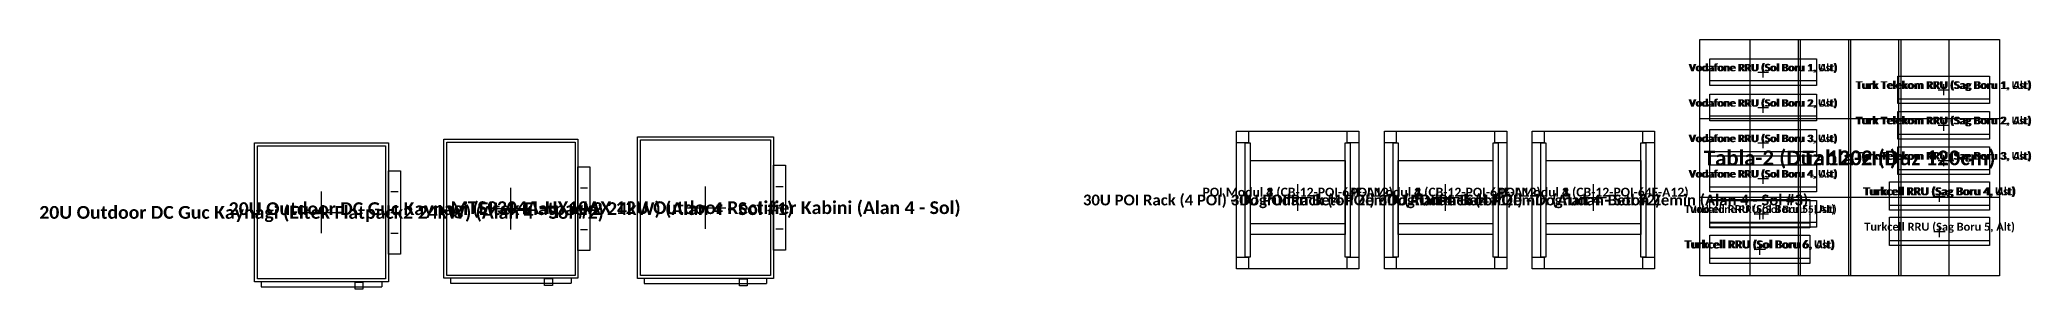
# Model space of a CAD drawing. Header units: metres. Extents: x -25 to 25, y -60.4 to 24.9.
# Drawn here: x -22.28 to -12.18, y -60.32 to -59.06 of the extents above; entities that cross this region are included whole.
import ezdxf
from ezdxf.enums import TextEntityAlignment as Align

# ---------------------------------------------------------------- set-up
doc = ezdxf.new("R2010")
doc.units = ezdxf.units.M
for name, color, linetype in [('BLOK_OZEL_PLATFORM', 140, 'CONTINUOUS'), ('EKP_POI_MODULLERI', 40, 'CONTINUOUS'), ('EKP_POI_TASIYICI_SASE', 30, 'CONTINUOUS'), ('EKP_RECTIFIER_ELTEK_20U', 3, 'CONTINUOUS'), ('EKP_RECTIFIER_MTS9304A', 94, 'CONTINUOUS'), ('EKP_TURK_TELEKOM_RRU', 4, 'CONTINUOUS'), ('EKP_TURKCELL_RRU', 5, 'CONTINUOUS'), ('EKP_VODAFONE_RRU', 1, 'CONTINUOUS')]:
    doc.layers.add(name, color=color, linetype=linetype)
doc.styles.get("Standard").update_dxf_attribs({"font": 'calibrib.ttf'})

msp = doc.modelspace()

# ---------------------------------------------------------------- linework, layer by layer
at = {"layer": 'BLOK_OZEL_PLATFORM'}
for p, q in [((-13.605, -60.256), (-13.605, -59.055)), ((-13.35, -60.256), (-13.35, -59.055)), ((-13.105, -60.256), (-13.105, -59.055)), ((-13.095, -60.256), (-13.095, -59.055)), ((-12.85, -60.256), (-12.85, -59.055)), ((-12.595, -60.256), (-12.595, -59.055)), ((-13.86, -59.455), (-12.84, -59.455)), ((-13.36, -59.455), (-12.34, -59.455)), ((-13.86, -59.856), (-12.84, -59.856)), ((-13.36, -59.856), (-12.34, -59.856))]:
    msp.add_line(p, q, dxfattribs=at)
for points in [[(-13.86, -60.256), (-13.86, -59.055), (-12.84, -59.055), (-12.84, -60.256)], [(-13.36, -60.256), (-13.36, -59.055), (-12.34, -59.055), (-12.34, -60.256)]]:
    msp.add_lwpolyline(points, close=True, dxfattribs=at)
at = {"layer": 'EKP_POI_MODULLERI'}
for p, q in [((-15.9, -59.925), (-15.9, -59.79)), ((-15.9, -59.925), (-15.9, -59.79)), ((-15.9, -59.925), (-15.9, -59.79)), ((-15.9, -59.925), (-15.9, -59.79)), ((-15.15, -59.925), (-15.15, -59.79)), ((-15.15, -59.925), (-15.15, -59.79)), ((-15.15, -59.925), (-15.15, -59.79)), ((-15.15, -59.925), (-15.15, -59.79)), ((-14.4, -59.925), (-14.4, -59.79)), ((-14.4, -59.925), (-14.4, -59.79)), ((-14.4, -59.925), (-14.4, -59.79)), ((-14.4, -59.925), (-14.4, -59.79)), ((-15.967, -59.857), (-15.833, -59.857)), ((-15.967, -59.857), (-15.833, -59.857)), ((-15.967, -59.857), (-15.833, -59.857)), ((-15.967, -59.857), (-15.833, -59.857)), ((-15.217, -59.857), (-15.083, -59.857)), ((-15.217, -59.857), (-15.083, -59.857)), ((-15.217, -59.857), (-15.083, -59.857)), ((-15.217, -59.857), (-15.083, -59.857)), ((-14.467, -59.857), (-14.333, -59.857)), ((-14.467, -59.857), (-14.333, -59.857)), ((-14.467, -59.857), (-14.333, -59.857)), ((-14.467, -59.857), (-14.333, -59.857)), ((-16.14, -59.989), (-15.66, -59.989)), ((-16.14, -59.989), (-15.66, -59.989)), ((-16.14, -59.989), (-15.66, -59.989)), ((-16.14, -59.989), (-15.66, -59.989)), ((-15.39, -59.989), (-14.91, -59.989)), ((-15.39, -59.989), (-14.91, -59.989)), ((-15.39, -59.989), (-14.91, -59.989)), ((-15.39, -59.989), (-14.91, -59.989)), ((-14.64, -59.989), (-14.16, -59.989)), ((-14.64, -59.989), (-14.16, -59.989)), ((-14.64, -59.989), (-14.16, -59.989)), ((-14.64, -59.989), (-14.16, -59.989))]:
    msp.add_line(p, q, dxfattribs=at)
for points in [[(-16.14, -60.045), (-16.14, -59.67), (-15.66, -59.67), (-15.66, -60.045)], [(-16.14, -60.045), (-16.14, -59.67), (-15.66, -59.67), (-15.66, -60.045)], [(-16.14, -60.045), (-16.14, -59.67), (-15.66, -59.67), (-15.66, -60.045)], [(-16.14, -60.045), (-16.14, -59.67), (-15.66, -59.67), (-15.66, -60.045)], [(-15.39, -60.045), (-15.39, -59.67), (-14.91, -59.67), (-14.91, -60.045)], [(-15.39, -60.045), (-15.39, -59.67), (-14.91, -59.67), (-14.91, -60.045)], [(-15.39, -60.045), (-15.39, -59.67), (-14.91, -59.67), (-14.91, -60.045)], [(-15.39, -60.045), (-15.39, -59.67), (-14.91, -59.67), (-14.91, -60.045)], [(-14.64, -60.045), (-14.64, -59.67), (-14.16, -59.67), (-14.16, -60.045)], [(-14.64, -60.045), (-14.64, -59.67), (-14.16, -59.67), (-14.16, -60.045)], [(-14.64, -60.045), (-14.64, -59.67), (-14.16, -59.67), (-14.16, -60.045)], [(-14.64, -60.045), (-14.64, -59.67), (-14.16, -59.67), (-14.16, -60.045)]]:
    msp.add_lwpolyline(points, close=True, dxfattribs=at)
at = {"layer": 'EKP_POI_TASIYICI_SASE'}
for points in [[(-16.21, -60.22), (-16.21, -59.52), (-15.59, -59.52), (-15.59, -60.22)], [(-16.21, -59.58), (-16.21, -59.52), (-16.15, -59.52), (-16.15, -59.58)], [(-16.166, -60.16), (-16.166, -59.58), (-16.141, -59.58), (-16.141, -60.16)], [(-15.659, -60.16), (-15.659, -59.58), (-15.634, -59.58), (-15.634, -60.16)], [(-15.65, -59.58), (-15.65, -59.52), (-15.59, -59.52), (-15.59, -59.58)], [(-15.46, -60.22), (-15.46, -59.52), (-14.84, -59.52), (-14.84, -60.22)], [(-15.46, -59.58), (-15.46, -59.52), (-15.4, -59.52), (-15.4, -59.58)], [(-15.416, -60.16), (-15.416, -59.58), (-15.391, -59.58), (-15.391, -60.16)], [(-14.909, -60.16), (-14.909, -59.58), (-14.884, -59.58), (-14.884, -60.16)], [(-14.9, -59.58), (-14.9, -59.52), (-14.84, -59.52), (-14.84, -59.58)], [(-14.71, -60.22), (-14.71, -59.52), (-14.09, -59.52), (-14.09, -60.22)], [(-14.71, -59.58), (-14.71, -59.52), (-14.65, -59.52), (-14.65, -59.58)], [(-14.666, -60.16), (-14.666, -59.58), (-14.641, -59.58), (-14.641, -60.16)], [(-14.159, -60.16), (-14.159, -59.58), (-14.134, -59.58), (-14.134, -60.16)], [(-14.15, -59.58), (-14.15, -59.52), (-14.09, -59.52), (-14.09, -59.58)], [(-16.21, -60.22), (-16.21, -60.16), (-16.15, -60.16), (-16.15, -60.22)], [(-15.65, -60.22), (-15.65, -60.16), (-15.59, -60.16), (-15.59, -60.22)], [(-15.46, -60.22), (-15.46, -60.16), (-15.4, -60.16), (-15.4, -60.22)], [(-14.9, -60.22), (-14.9, -60.16), (-14.84, -60.16), (-14.84, -60.22)], [(-14.71, -60.22), (-14.71, -60.16), (-14.65, -60.16), (-14.65, -60.22)], [(-14.15, -60.22), (-14.15, -60.16), (-14.09, -60.16), (-14.09, -60.22)]]:
    msp.add_lwpolyline(points, close=True, dxfattribs=at)
at = {"layer": 'EKP_RECTIFIER_ELTEK_20U'}
for p, q in [((-20.852, -60.039), (-20.852, -59.827)), ((-20.5, -59.827), (-20.464, -59.827)), ((-19.891, -60.02), (-19.891, -59.808)), ((-19.539, -59.808), (-19.503, -59.808)), ((-20.954, -59.933), (-20.75, -59.933)), ((-20.5, -59.933), (-20.464, -59.933)), ((-19.993, -59.914), (-19.789, -59.914)), ((-19.539, -59.914), (-19.503, -59.914)), ((-20.5, -60.039), (-20.464, -60.039)), ((-19.539, -60.02), (-19.503, -60.02)), ((-21.158, -60.286), (-21.158, -60.311)), ((-20.546, -60.286), (-20.546, -60.311)), ((-20.197, -60.268), (-20.197, -60.293)), ((-20.197, -60.293), (-19.585, -60.293)), ((-19.585, -60.268), (-19.585, -60.293)), ((-21.158, -60.311), (-20.546, -60.311))]:
    msp.add_line(p, q, dxfattribs=at)
for points in [[(-21.192, -60.286), (-21.192, -59.579), (-20.512, -59.579), (-20.512, -60.286)], [(-21.177, -60.271), (-21.177, -59.594), (-20.527, -59.594), (-20.527, -60.271)], [(-20.231, -60.268), (-20.231, -59.561), (-19.551, -59.561), (-19.551, -60.268)], [(-20.216, -60.253), (-20.216, -59.576), (-19.566, -59.576), (-19.566, -60.253)], [(-20.512, -60.145), (-20.512, -59.721), (-20.452, -59.721), (-20.452, -60.145)], [(-19.551, -60.126), (-19.551, -59.702), (-19.491, -59.702), (-19.491, -60.126)], [(-20.682, -60.324), (-20.682, -60.288), (-20.642, -60.288), (-20.642, -60.324)], [(-19.721, -60.305), (-19.721, -60.269), (-19.681, -60.269), (-19.681, -60.305)]]:
    msp.add_lwpolyline(points, close=True, dxfattribs=at)
at = {"layer": 'EKP_RECTIFIER_MTS9304A'}
for p, q in [((-18.904, -60.017), (-18.904, -59.801)), ((-18.547, -59.801), (-18.511, -59.801)), ((-19.008, -59.909), (-18.801, -59.909)), ((-18.547, -59.909), (-18.511, -59.909)), ((-18.547, -60.017), (-18.511, -60.017)), ((-19.215, -60.269), (-19.215, -60.294)), ((-19.215, -60.294), (-18.594, -60.294)), ((-18.594, -60.269), (-18.594, -60.294))]:
    msp.add_line(p, q, dxfattribs=at)
for points in [[(-19.249, -60.269), (-19.249, -59.549), (-18.559, -59.549), (-18.559, -60.269)], [(-19.234, -60.254), (-19.234, -59.564), (-18.574, -59.564), (-18.574, -60.254)], [(-18.559, -60.125), (-18.559, -59.693), (-18.499, -59.693), (-18.499, -60.125)], [(-18.732, -60.306), (-18.732, -60.27), (-18.692, -60.27), (-18.692, -60.306)]]:
    msp.add_lwpolyline(points, close=True, dxfattribs=at)
at = {"layer": 'EKP_TURK_TELEKOM_RRU'}
for p, q in [((-12.623, -59.338), (-12.623, -59.282)), ((-12.623, -59.338), (-12.623, -59.282)), ((-12.856, -59.355), (-12.39, -59.355)), ((-12.856, -59.355), (-12.39, -59.355)), ((-12.651, -59.31), (-12.595, -59.31)), ((-12.651, -59.31), (-12.595, -59.31)), ((-12.651, -59.49), (-12.595, -59.49)), ((-12.651, -59.49), (-12.595, -59.49)), ((-12.623, -59.518), (-12.623, -59.462)), ((-12.623, -59.518), (-12.623, -59.462)), ((-12.856, -59.535), (-12.39, -59.535)), ((-12.856, -59.535), (-12.39, -59.535)), ((-12.651, -59.67), (-12.595, -59.67)), ((-12.651, -59.67), (-12.595, -59.67)), ((-12.623, -59.698), (-12.623, -59.642)), ((-12.623, -59.698), (-12.623, -59.642)), ((-12.856, -59.715), (-12.39, -59.715)), ((-12.856, -59.715), (-12.39, -59.715))]:
    msp.add_line(p, q, dxfattribs=at)
for points in [[(-12.856, -59.38), (-12.856, -59.24), (-12.39, -59.24), (-12.39, -59.38)], [(-12.856, -59.38), (-12.856, -59.24), (-12.39, -59.24), (-12.39, -59.38)], [(-12.856, -59.56), (-12.856, -59.42), (-12.39, -59.42), (-12.39, -59.56)], [(-12.856, -59.56), (-12.856, -59.42), (-12.39, -59.42), (-12.39, -59.56)], [(-12.856, -59.74), (-12.856, -59.6), (-12.39, -59.6), (-12.39, -59.74)], [(-12.856, -59.74), (-12.856, -59.6), (-12.39, -59.6), (-12.39, -59.74)]]:
    msp.add_lwpolyline(points, close=True, dxfattribs=at)
at = {"layer": 'EKP_TURKCELL_RRU'}
for p, q in [((-12.898, -59.896), (-12.39, -59.896)), ((-12.898, -59.896), (-12.39, -59.896)), ((-12.673, -59.85), (-12.615, -59.85)), ((-12.673, -59.85), (-12.615, -59.85)), ((-12.644, -59.879), (-12.644, -59.821)), ((-12.644, -59.879), (-12.644, -59.821)), ((-13.81, -59.986), (-13.302, -59.986)), ((-13.585, -59.94), (-13.527, -59.94)), ((-13.556, -59.969), (-13.556, -59.911)), ((-12.644, -60.059), (-12.644, -60.001)), ((-13.556, -60.149), (-13.556, -60.091)), ((-13.556, -60.149), (-13.556, -60.091)), ((-12.898, -60.076), (-12.39, -60.076)), ((-12.673, -60.03), (-12.615, -60.03)), ((-13.81, -60.166), (-13.302, -60.166)), ((-13.81, -60.166), (-13.302, -60.166)), ((-13.585, -60.12), (-13.527, -60.12)), ((-13.585, -60.12), (-13.527, -60.12))]:
    msp.add_line(p, q, dxfattribs=at)
for points in [[(-12.898, -59.922), (-12.898, -59.778), (-12.39, -59.778), (-12.39, -59.922)], [(-12.898, -59.922), (-12.898, -59.778), (-12.39, -59.778), (-12.39, -59.922)], [(-13.81, -60.012), (-13.81, -59.868), (-13.302, -59.868), (-13.302, -60.012)], [(-12.898, -60.102), (-12.898, -59.958), (-12.39, -59.958), (-12.39, -60.102)], [(-13.81, -60.192), (-13.81, -60.048), (-13.302, -60.048), (-13.302, -60.192)], [(-13.81, -60.192), (-13.81, -60.048), (-13.302, -60.048), (-13.302, -60.192)]]:
    msp.add_lwpolyline(points, close=True, dxfattribs=at)
at = {"layer": 'EKP_VODAFONE_RRU'}
for p, q in [((-13.539, -59.247), (-13.539, -59.193)), ((-13.539, -59.247), (-13.539, -59.193)), ((-13.81, -59.263), (-13.268, -59.263)), ((-13.81, -59.263), (-13.268, -59.263)), ((-13.566, -59.22), (-13.512, -59.22)), ((-13.566, -59.22), (-13.512, -59.22)), ((-13.539, -59.427), (-13.539, -59.373)), ((-13.539, -59.427), (-13.539, -59.373)), ((-13.81, -59.443), (-13.268, -59.443)), ((-13.81, -59.443), (-13.268, -59.443)), ((-13.566, -59.4), (-13.512, -59.4)), ((-13.566, -59.4), (-13.512, -59.4)), ((-13.566, -59.58), (-13.512, -59.58)), ((-13.566, -59.58), (-13.512, -59.58)), ((-13.539, -59.607), (-13.539, -59.553)), ((-13.539, -59.607), (-13.539, -59.553)), ((-13.81, -59.623), (-13.268, -59.623)), ((-13.81, -59.623), (-13.268, -59.623)), ((-13.566, -59.76), (-13.512, -59.76)), ((-13.566, -59.76), (-13.512, -59.76)), ((-13.539, -59.787), (-13.539, -59.733)), ((-13.539, -59.787), (-13.539, -59.733)), ((-13.81, -59.803), (-13.268, -59.803)), ((-13.81, -59.803), (-13.268, -59.803)), ((-13.81, -59.983), (-13.268, -59.983)), ((-13.566, -59.94), (-13.512, -59.94)), ((-13.539, -59.967), (-13.539, -59.913))]:
    msp.add_line(p, q, dxfattribs=at)
for points in [[(-13.81, -59.288), (-13.81, -59.152), (-13.268, -59.152), (-13.268, -59.288)], [(-13.81, -59.288), (-13.81, -59.152), (-13.268, -59.152), (-13.268, -59.288)], [(-13.81, -59.468), (-13.81, -59.332), (-13.268, -59.332), (-13.268, -59.468)], [(-13.81, -59.468), (-13.81, -59.332), (-13.268, -59.332), (-13.268, -59.468)], [(-13.81, -59.648), (-13.81, -59.512), (-13.268, -59.512), (-13.268, -59.648)], [(-13.81, -59.648), (-13.81, -59.512), (-13.268, -59.512), (-13.268, -59.648)], [(-13.81, -59.828), (-13.81, -59.692), (-13.268, -59.692), (-13.268, -59.828)], [(-13.81, -59.828), (-13.81, -59.692), (-13.268, -59.692), (-13.268, -59.828)], [(-13.81, -60.008), (-13.81, -59.872), (-13.268, -59.872), (-13.268, -60.008)]]:
    msp.add_lwpolyline(points, close=True, dxfattribs=at)

# ---------------------------------------------------------------- texts
at = {"layer": 'BLOK_OZEL_PLATFORM'}
for p in [(-13.35, -59.656), (-12.85, -59.656)]:
    msp.add_text('Tabla-2 (Duz 120cm)', height=0.075, dxfattribs=at).set_placement(p, align=Align.MIDDLE_CENTER)
at = {"layer": 'EKP_POI_MODULLERI'}
for s, p in [('POI Modul 1 (CB-12-POI-64F-A12)', (-15.9, -59.83)), ('POI Modul 2 (CB-12-POI-64F-A12)', (-15.9, -59.83)), ('POI Modul 3 (CB-12-POI-64F-A12)', (-15.9, -59.83)), ('POI Modul 4 (CB-12-POI-64F-A12)', (-15.9, -59.83)), ('POI Modul 1 (CB-12-POI-64F-A12)', (-15.15, -59.83)), ('POI Modul 2 (CB-12-POI-64F-A12)', (-15.15, -59.83)), ('POI Modul 3 (CB-12-POI-64F-A12)', (-15.15, -59.83)), ('POI Modul 4 (CB-12-POI-64F-A12)', (-15.15, -59.83)), ('POI Modul 1 (CB-12-POI-64F-A12)', (-14.4, -59.83)), ('POI Modul 2 (CB-12-POI-64F-A12)', (-14.4, -59.83)), ('POI Modul 3 (CB-12-POI-64F-A12)', (-14.4, -59.83)), ('POI Modul 4 (CB-12-POI-64F-A12)', (-14.4, -59.83))]:
    msp.add_text(s, height=0.045, dxfattribs=at).set_placement(p, align=Align.MIDDLE_CENTER)
at = {"layer": 'EKP_POI_TASIYICI_SASE'}
for s, p in [('30U POI Rack (4 POI) - Dogrudan Beton Zemin (Alan 4 - Sol #1)', (-15.9, -59.87)), ('30U POI Rack (4 POI) - Dogrudan Beton Zemin (Alan 4 - Sol #2)', (-15.15, -59.87)), ('30U POI Rack (4 POI) - Dogrudan Beton Zemin (Alan 4 - Sol #3)', (-14.4, -59.87))]:
    msp.add_text(s, height=0.055, dxfattribs=at).set_placement(p, align=Align.MIDDLE_CENTER)
at = {"layer": 'EKP_RECTIFIER_ELTEK_20U'}
for s, p in [('20U Outdoor DC Guc Kaynagi (Eltek Flatpack2 24kW) (Alan 4 - Sol #2)', (-20.852, -59.933)), ('20U Outdoor DC Guc Kaynagi (Eltek Flatpack2 24kW) (Alan 4 - Sol #1)', (-19.891, -59.914))]:
    msp.add_text(s, height=0.065, dxfattribs=at).set_placement(p, align=Align.MIDDLE_CENTER)
at = {"layer": 'EKP_RECTIFIER_MTS9304A'}
msp.add_text('MTS9304A-HX10AX 12U Outdoor Rectifier Kabini (Alan 4 - Sol)', height=0.065, dxfattribs=at).set_placement((-18.904, -59.909), align=Align.MIDDLE_CENTER)
at = {"layer": 'EKP_TURK_TELEKOM_RRU'}
for s, p in [('Turk Telekom RRU (Sag Boru 1, Ust)', (-12.623, -59.286)), ('Turk Telekom RRU (Sag Boru 1, Alt)', (-12.623, -59.286)), ('Turk Telekom RRU (Sag Boru 2, Ust)', (-12.623, -59.466)), ('Turk Telekom RRU (Sag Boru 2, Alt)', (-12.623, -59.466)), ('Turk Telekom RRU (Sag Boru 3, Ust)', (-12.623, -59.646)), ('Turk Telekom RRU (Sag Boru 3, Alt)', (-12.623, -59.646))]:
    msp.add_text(s, height=0.0392, dxfattribs=at).set_placement(p, align=Align.MIDDLE_CENTER)
at = {"layer": 'EKP_TURKCELL_RRU'}
for s, p in [('Turkcell RRU (Sag Boru 4, Ust)', (-12.644, -59.826)), ('Turkcell RRU (Sag Boru 4, Alt)', (-12.644, -59.826)), ('Turkcell RRU (Sol Boru 5, Ust)', (-13.556, -59.916)), ('Turkcell RRU (Sag Boru 5, Alt)', (-12.644, -60.006)), ('Turkcell RRU (Sol Boru 6, Ust)', (-13.556, -60.096)), ('Turkcell RRU (Sol Boru 6, Alt)', (-13.556, -60.096))]:
    msp.add_text(s, height=0.0406, dxfattribs=at).set_placement(p, align=Align.MIDDLE_CENTER)
at = {"layer": 'EKP_VODAFONE_RRU'}
for s, p in [('Vodafone RRU (Sol Boru 1, Ust)', (-13.539, -59.197)), ('Vodafone RRU (Sol Boru 1, Alt)', (-13.539, -59.197)), ('Vodafone RRU (Sol Boru 2, Ust)', (-13.539, -59.377)), ('Vodafone RRU (Sol Boru 2, Alt)', (-13.539, -59.377)), ('Vodafone RRU (Sol Boru 3, Ust)', (-13.539, -59.557)), ('Vodafone RRU (Sol Boru 3, Alt)', (-13.539, -59.557)), ('Vodafone RRU (Sol Boru 4, Ust)', (-13.539, -59.737)), ('Vodafone RRU (Sol Boru 4, Alt)', (-13.539, -59.737)), ('Vodafone RRU (Sol Boru 5, Alt)', (-13.539, -59.917))]:
    msp.add_text(s, height=0.0378, dxfattribs=at).set_placement(p, align=Align.MIDDLE_CENTER)

doc.saveas('drawing.dxf')
